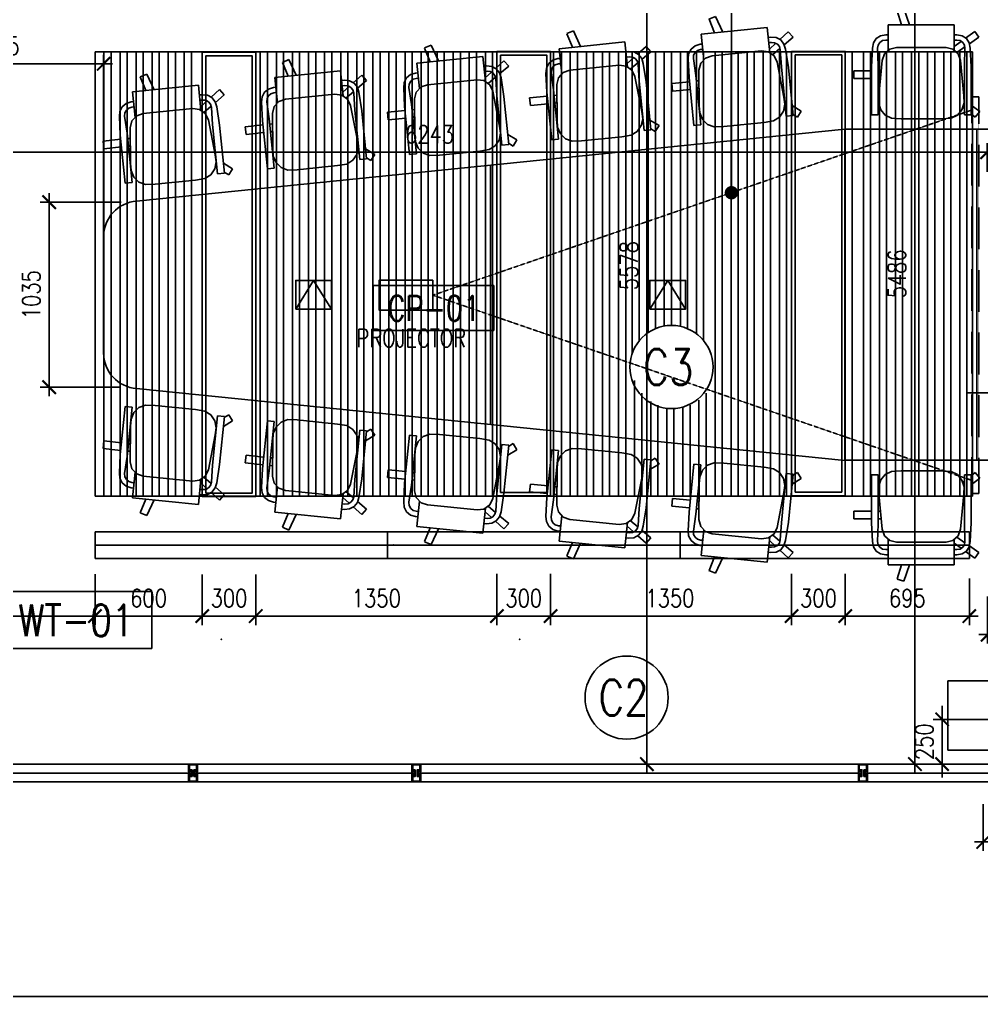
# Model space of a CAD drawing. Header units: millimetres. Extents: x 489570 to 664474, y -400689 to -233120.
# Drawn here: x 541414 to 546799, y -385659 to -380193 of the extents above; entities that cross this region are included whole.
import ezdxf
from ezdxf.enums import TextEntityAlignment as Align

# ---------------------------------------------------------------- set-up
doc = ezdxf.new("R2010")
doc.units = ezdxf.units.MM
doc.header["$LTSCALE"] = 10
doc.header["$MEASUREMENT"] = 0
doc.linetypes.add('HIDDEN2', pattern=[0.1875, 0.125, -0.0625])
for name, color, linetype in [('01AFF', 3, 'Continuous'), ('02acp', 2, 'Continuous'), ('02AWF', 2, 'Continuous'), ('03AFP', 2, 'Continuous'), ('03APP', 7, 'Continuous'), ('06AFP', 7, 'Continuous'), ('07APP', 7, 'Continuous'), ('XREF BB LVL 3$0$X-WTC3-Level 3 segmented$0$DOOR', 2, 'Continuous'), ('XREF BB LVL 3$0$X-WTC3-Level 3 segmented$0$WIN', 2, 'Continuous')]:
    doc.layers.add(name, color=color, linetype=linetype)
doc.styles.add('DIM', font='ROMANS.shx', dxfattribs={"width": 0.8})
doc.dimstyles.new('DIM 50', dxfattribs={"dimscale": 50, "dimtxt": 2, "dimasz": 1.5, "dimexe": 1, "dimexo": 1, "dimgap": 1, "dimtad": 1, "dimdec": 0, "dimzin": 0, "dimdsep": 46, "dimtxsty": 'DIM', "dimblk": 'ARCHTICK', "dimcen": 0.09, "dimdle": 1, "dimclrd": 9, "dimclre": 9, "dimclrt": 3, "dimadec": 0, "dimazin": 0, "dimtfac": 1, "dimtdec": 0, "dimtix": 1, "dimtmove": 2, "dimatfit": 3, "dimldrblk": 'DOT', "dimfxl": 2, "dimtolj": 1, "dimtzin": 0, "dimarcsym": 0})

# ---------------------------------------------------------------- blocks, each defined once
blk = doc.blocks.new('XREF BB LVL 3$0$X-WTC3-Level 3 segmented$0$fra2')
for points in [[(0.434, 0), (0, 0), (0, 0.5), (0.434, 0.5)], [(0.434, 0.501), (0.434, 0.46), (0.364, 0.41), (0.364, 0.355), (0.636, 0.355), (0.636, 0.41), (0.566, 0.46), (0.566, 0.5), (1, 0.5), (1, 0), (0.566, 0), (0.566, 0.04), (0.636, 0.09), (0.636, 0.145), (0.364, 0.145), (0.364, 0.09), (0.434, 0.04), (0.434, -0.001)]]:
    blk.add_lwpolyline(points)
blk.add_lwpolyline([(0.686, 0.305), (0.686, 0.45), (0.95, 0.45), (0.95, 0.05), (0.686, 0.05), (0.686, 0.195), (0.314, 0.195), (0.314, 0.05), (0.05, 0.05), (0.05, 0.45), (0.314, 0.45), (0.314, 0.305)], close=True)
blk = doc.blocks.new('K11')
for p, q in [((-96.8, 617.6), (-135.1, 606.1)), ((-134.8, 605.2), (-111.2, 526.1)), ((-96.8, 617.6), (-65.5, 526)), ((-186.2, 526.1), (-186.3, 382.5)), ((184.4, 525.9), (-186.2, 526.1)), ((184.3, 384.4), (184.4, 525.9)), ((-252, 449.5), (-268.2, 424.8)), ((-227.7, 465.6), (-252, 449.5)), ((-216.5, 437.9), (-231.2, 428.2)), ((-199.1, 471.2), (-227.7, 465.6)), ((-199.2, 441.3), (-216.5, 437.9)), ((-199.2, 441.3), (-186.3, 441.3)), ((-199.1, 471.2), (-186.2, 471.2)), ((199.7, 441.1), (184.3, 441.1)), ((199.7, 471), (184.4, 471)), ((199.7, 471), (228.3, 465.3)), ((199.7, 441.1), (217, 437.7)), ((217, 437.7), (231.7, 427.9)), ((228.3, 465.3), (252.5, 449.2)), ((299.5, 489.6), (248.3, 452)), ((252.5, 449.2), (268.7, 424.5)), ((323, 457.2), (269.5, 420.3)), ((323, 457.2), (299.5, 489.6)), ((-273.9, 396.3), (-279.3, 291.5)), ((-268.2, 424.8), (-273.9, 396.3)), ((-241, 413.5), (-244.3, 395.3)), ((-240.6, 299.3), (-244.3, 395.3)), ((-231.2, 428.2), (-241, 413.5)), ((-176.9, 390.8), (-206.2, 364.7)), ((-138.7, 399.8), (-176.9, 390.8)), ((139.1, 399.6), (-138.7, 399.8)), ((139.1, 399.6), (177.3, 390.6)), ((177.3, 390.6), (206.6, 364.4)), ((223.2, 433.6), (184.8, 405.4)), ((243.4, 402.4), (198.7, 371.5)), ((231.7, 427.9), (241.5, 413.3)), ((241, 299.1), (244.7, 395)), ((241.5, 413.3), (244.7, 395)), ((268.7, 424.5), (274.3, 396)), ((274.3, 396), (279.6, 291.2)), ((-206.2, 364.7), (-219.8, 327.6)), ((206.6, 364.4), (220.2, 327.4)), ((-279.3, 291.5), (-278.8, 22)), ((-240.8, 22), (-240.6, 299.3)), ((-219.8, 327.6), (-237.9, 129)), ((220.2, 327.4), (238.1, 128.7)), ((240.8, 21.7), (241, 299.1)), ((279.6, 291.2), (278.8, 21.7)), ((-279.2, 268.9), (-378.3, 268.9)), ((-378.3, 268.9), (-378.3, 225.8)), ((-378.3, 225.8), (-279.1, 225.7)), ((-225.2, 268.9), (-240.7, 268.9)), ((-240.7, 225.7), (-229.1, 225.7)), ((-237.9, 129), (-239.5, 89.2)), ((238.1, 128.7), (239.6, 88.9)), ((238.1, 128.7), (239.6, 88.9)), ((-239.5, 89.2), (-227.3, 51.6)), ((239.6, 88.9), (227.4, 51.4)), ((240.8, 57), (231.5, 64.1)), ((238.9, 107.6), (240.9, 106.1)), ((279, 77.5), (326.7, 41.7)), ((-278.8, 22), (-240.8, 22)), ((-227.3, 51.6), (-202.3, 21)), ((-202.3, 21), (-166.7, 3.7)), ((-166.7, 3.7), (-113.5, 0.1)), ((-113.5, 0.1), (113.5, -0.1)), ((166.7, 3.5), (113.5, -0.1)), ((202.3, 20.7), (166.7, 3.5)), ((227.4, 51.4), (202.3, 20.7)), ((278.8, 21.7), (240.8, 21.7)), ((302.2, 9.9), (278.8, 27.8)), ((326.7, 41.7), (302.2, 9.9))]:
    blk.add_line(p, q)
blk = doc.blocks.new('_ARCHTICK')
at = {"color": 0, "linetype": 'ByBlock', "const_width": 0.15}
blk.add_lwpolyline([(-0.5, -0.5), (0.5, 0.5)], dxfattribs=at)
blk = doc.blocks.new('*D480')
at = {"layer": '06AFP', "color": 9, "lineweight": -2, "transparency": 16777216}
for p, q in [((541579.5, -381165.4), (541579.5, -382300.5)), ((541982.5, -381215.4), (541529.5, -381215.4)), ((541977.7, -382250.5), (541529.5, -382250.5))]:
    blk.add_line(p, q, dxfattribs=at)
at = {"layer": 'Defpoints', "color": 0, "transparency": 16777216}
for p in [(542032.5, -381215.4), (541579.5, -382250.5), (542027.7, -382250.5)]:
    blk.add_point(p, dxfattribs=at)
at = {"layer": '06AFP', "color": 9, "lineweight": -2, "transparency": 16777216, "xscale": 75, "yscale": 75, "zscale": 75}
for p, rotation in [((541579.5, -381215.4), 90), ((541579.5, -382250.5), 270)]:
    blk.add_blockref('_ARCHTICK', p, dxfattribs=dict(at, rotation=rotation))
at = {"layer": '06AFP', "color": 3, "transparency": 16777216, "insert": (541479.5, -381732.9), "char_height": 100, "attachment_point": 5, "rotation": 90, "style": 'DIM'}
blk.add_mtext('\\A1;1035', dxfattribs=at)
blk = doc.blocks.new('_DOT')
at = {"color": 0, "linetype": 'ByBlock'}
blk.add_line((-0.5, 0), (-1, 0), dxfattribs=at)
at = {"color": 0, "linetype": 'ByBlock', "const_width": 0.5}
blk.add_lwpolyline([(-0.25, 0, 1), (0.25, 0, 1)], format="xyb", close=True, dxfattribs=at)
blk = doc.blocks.new('*D477')
at = {"layer": '03AFP', "color": 9, "lineweight": -2, "transparency": 16777216}
for p, q in [((544925.4, -378731.2), (544925.4, -384409.2)), ((545156.3, -378781.2), (544875.4, -378781.2)), ((545156.3, -384359.2), (544875.4, -384359.2))]:
    blk.add_line(p, q, dxfattribs=at)
at = {"layer": 'Defpoints', "color": 0, "transparency": 16777216}
for p in [(545206.3, -378781.2), (544925.4, -384359.2), (545206.3, -384359.2)]:
    blk.add_point(p, dxfattribs=at)
at = {"layer": '03AFP', "color": 9, "lineweight": -2, "transparency": 16777216, "xscale": 75, "yscale": 75, "zscale": 75}
for p, rotation in [((544925.4, -378781.2), 90), ((544925.4, -384359.2), 270)]:
    blk.add_blockref('_ARCHTICK', p, dxfattribs=dict(at, rotation=rotation))
at = {"layer": '03AFP', "color": 3, "transparency": 16777216, "insert": (544825.4, -381570.2), "char_height": 100, "attachment_point": 5, "rotation": 90, "style": 'DIM'}
blk.add_mtext('\\A1;5578', dxfattribs=at)
blk = doc.blocks.new('dot')
at = {"color": 2, "lineweight": -2}
for p, q in [((0, -20.651), (0, 20.651)), ((-20.651, 0), (20.651, 0))]:
    blk.add_line(p, q, dxfattribs=at)
at = {"const_width": 10}
blk.add_lwpolyline([(5, 0, 1), (-5, 0, 1)], format="xyb", close=True, dxfattribs=at)
blk = doc.blocks.new('*D476')
at = {"layer": '03AFP', "color": 9, "lineweight": -2, "transparency": 16777216}
for p, q in [((540669.6, -381887.4), (540669.6, -380391)), ((541884.4, -381683.6), (541884.4, -380391)), ((540619.6, -380441), (541934.4, -380441))]:
    blk.add_line(p, q, dxfattribs=at)
at = {"layer": 'Defpoints', "color": 0, "transparency": 16777216}
for p in [(541884.4, -380441), (541884.4, -381733.6), (540669.6, -381937.4)]:
    blk.add_point(p, dxfattribs=at)
at = {"layer": '03AFP', "color": 9, "lineweight": -2, "transparency": 16777216, "xscale": 75, "yscale": 75, "zscale": 75, "rotation": 180}
blk.add_blockref('_ARCHTICK', (540669.6, -380441), dxfattribs=at)
at = {"layer": '03AFP', "color": 9, "lineweight": -2, "transparency": 16777216, "xscale": 75, "yscale": 75, "zscale": 75}
blk.add_blockref('_ARCHTICK', (541884.4, -380441), dxfattribs=at)
at = {"layer": '03AFP', "color": 3, "transparency": 16777216, "insert": (541277, -380341), "char_height": 100, "attachment_point": 5, "style": 'DIM'}
blk.add_mtext('\\A1;1215', dxfattribs=at)
blk = doc.blocks.new('*D479')
at = {"layer": '03AFP', "color": 9, "lineweight": -2, "transparency": 16777216}
for p, q in [((546833.1, -383420.9), (546833.1, -383684.6)), ((547733.1, -383420.9), (547733.1, -383684.6)), ((546783.1, -383634.6), (547783.1, -383634.6))]:
    blk.add_line(p, q, dxfattribs=at)
at = {"layer": 'Defpoints', "color": 0, "transparency": 16777216}
for p in [(546833.1, -383370.9), (547733.1, -383370.9), (547733.1, -383634.6)]:
    blk.add_point(p, dxfattribs=at)
at = {"layer": '03AFP', "color": 9, "lineweight": -2, "transparency": 16777216, "xscale": 75, "yscale": 75, "zscale": 75, "rotation": 180}
blk.add_blockref('_ARCHTICK', (546833.1, -383634.6), dxfattribs=at)
at = {"layer": '03AFP', "color": 9, "lineweight": -2, "transparency": 16777216, "xscale": 75, "yscale": 75, "zscale": 75}
blk.add_blockref('_ARCHTICK', (547733.1, -383634.6), dxfattribs=at)
at = {"layer": '03AFP', "color": 3, "transparency": 16777216, "insert": (547283.1, -383534.6), "char_height": 100, "attachment_point": 5, "style": 'DIM'}
blk.add_mtext('\\A1;900', dxfattribs=at)
blk = doc.blocks.new('projector')
at = {"layer": '03AFP', "color": 8, "linetype": 'HIDDEN2'}
for q in [(634545.2, -380699.4), (634545.2, -382771.8)]:
    blk.add_line((637562.6, -381735.6), q, dxfattribs=at)
blk.add_lwpolyline([(634545.2, -380625.9), (634507.2, -380625.9), (634507.2, -382845.3), (634545.2, -382845.3)], close=True, dxfattribs=at)
at = {"layer": '03AFP', "color": 8}
blk.add_lwpolyline([(637562.6, -381652.1), (637562.6, -381819.1), (637863.4, -381819.1), (637863.4, -381652.1), (637562.6, -381652.1)], dxfattribs=at)
blk = doc.blocks.new('*D1423')
at = {"layer": '03APP', "color": 9, "lineweight": -2, "transparency": 16777216}
for p, q in [((540587.1, -381039.8), (540587.1, -380885.5)), ((546830.6, -381044.5), (546830.6, -380885.5)), ((546880.6, -380935.5), (540537.1, -380935.5))]:
    blk.add_line(p, q, dxfattribs=at)
at = {"layer": 'Defpoints', "color": 0, "transparency": 16777216}
for p in [(540587.1, -380935.5), (540587.1, -381089.8), (546830.6, -381094.5)]:
    blk.add_point(p, dxfattribs=at)
at = {"layer": '03APP', "color": 9, "lineweight": -2, "transparency": 16777216, "xscale": 75, "yscale": 75, "zscale": 75, "rotation": 180}
blk.add_blockref('_ARCHTICK', (540587.1, -380935.5), dxfattribs=at)
at = {"layer": '03APP', "color": 9, "lineweight": -2, "transparency": 16777216, "xscale": 75, "yscale": 75, "zscale": 75}
blk.add_blockref('_ARCHTICK', (546830.6, -380935.5), dxfattribs=at)
at = {"layer": '03APP', "color": 3, "transparency": 16777216, "insert": (543708.9, -380835.5), "char_height": 100, "attachment_point": 5, "style": 'DIM'}
blk.add_mtext('\\A1;6243', dxfattribs=at)
blk = doc.blocks.new('*D1424')
at = {"layer": '03APP', "color": 9, "lineweight": -2, "transparency": 16777216}
for p, q in [((546830.6, -381044.5), (546830.6, -380885.5)), ((553657.9, -381039.8), (553657.9, -380885.5)), ((546780.6, -380935.5), (553707.9, -380935.5))]:
    blk.add_line(p, q, dxfattribs=at)
at = {"layer": 'Defpoints', "color": 0, "transparency": 16777216}
for p in [(553657.9, -380935.5), (546830.6, -381094.5), (553657.9, -381089.8)]:
    blk.add_point(p, dxfattribs=at)
at = {"layer": '03APP', "color": 9, "lineweight": -2, "transparency": 16777216, "xscale": 75, "yscale": 75, "zscale": 75, "rotation": 180}
blk.add_blockref('_ARCHTICK', (546830.6, -380935.5), dxfattribs=at)
at = {"layer": '03APP', "color": 9, "lineweight": -2, "transparency": 16777216, "xscale": 75, "yscale": 75, "zscale": 75}
blk.add_blockref('_ARCHTICK', (553657.9, -380935.5), dxfattribs=at)
at = {"layer": '03APP', "color": 3, "transparency": 16777216, "insert": (550244.2, -380835.5), "char_height": 100, "attachment_point": 5, "style": 'DIM'}
blk.add_mtext('\\A1;6827', dxfattribs=at)
blk = doc.blocks.new('*D1425')
at = {"layer": '03APP', "color": 9, "lineweight": -2, "transparency": 16777216}
for p, q in [((546578.4, -384109), (546578.4, -384034)), ((547361.9, -384109), (546528.4, -384109)), ((546578.4, -384109), (546578.4, -384359.2)), ((546756.1, -384359.2), (546528.4, -384359.2)), ((546578.4, -384359.2), (546578.4, -384434.2))]:
    blk.add_line(p, q, dxfattribs=at)
at = {"layer": 'Defpoints', "color": 0, "transparency": 16777216}
for p in [(547411.9, -384109), (546578.4, -384359.2), (546806.1, -384359.2)]:
    blk.add_point(p, dxfattribs=at)
at = {"layer": '03APP', "color": 9, "lineweight": -2, "transparency": 16777216, "xscale": 75, "yscale": 75, "zscale": 75}
for p, rotation in [((546578.4, -384109), 270), ((546578.4, -384359.2), 90)]:
    blk.add_blockref('_ARCHTICK', p, dxfattribs=dict(at, rotation=rotation))
at = {"layer": '03APP', "color": 3, "transparency": 16777216, "insert": (546478.4, -384234.1), "char_height": 100, "attachment_point": 5, "rotation": 90, "style": 'DIM'}
blk.add_mtext('\\A1;250', dxfattribs=at)
blk = doc.blocks.new('*D1426')
at = {"layer": '03APP', "color": 9, "lineweight": -2, "transparency": 16777216}
for p, q in [((546808.6, -384583.3), (546808.6, -384844.6)), ((547408.2, -384583.3), (547408.2, -384844.6)), ((546758.6, -384794.6), (547458.2, -384794.6))]:
    blk.add_line(p, q, dxfattribs=at)
at = {"layer": 'Defpoints', "color": 0, "transparency": 16777216}
for p in [(546808.6, -384533.3), (547408.2, -384533.3), (547408.2, -384794.6)]:
    blk.add_point(p, dxfattribs=at)
at = {"layer": '03APP', "color": 9, "lineweight": -2, "transparency": 16777216, "xscale": 75, "yscale": 75, "zscale": 75, "rotation": 180}
blk.add_blockref('_ARCHTICK', (546808.6, -384794.6), dxfattribs=at)
at = {"layer": '03APP', "color": 9, "lineweight": -2, "transparency": 16777216, "xscale": 75, "yscale": 75, "zscale": 75}
blk.add_blockref('_ARCHTICK', (547408.2, -384794.6), dxfattribs=at)
at = {"layer": '03APP', "color": 3, "transparency": 16777216, "insert": (547108.4, -384694.6), "char_height": 100, "attachment_point": 5, "style": 'DIM'}
blk.add_mtext('\\A1;600', dxfattribs=at)
blk = doc.blocks.new('*D1428')
at = {"layer": '03APP', "color": 9, "lineweight": -2, "transparency": 16777216}
for p, q in [((546426, -378823.2), (546426, -384409.2)), ((545792.7, -378873.2), (546476, -378873.2)), ((545792.7, -384359.2), (546476, -384359.2))]:
    blk.add_line(p, q, dxfattribs=at)
at = {"layer": 'Defpoints', "color": 0, "transparency": 16777216}
for p in [(545742.7, -378873.2), (545742.7, -384359.2), (546426, -384359.2)]:
    blk.add_point(p, dxfattribs=at)
at = {"layer": '03APP', "color": 9, "lineweight": -2, "transparency": 16777216, "xscale": 75, "yscale": 75, "zscale": 75}
for p, rotation in [((546426, -378873.2), 90), ((546426, -384359.2), 270)]:
    blk.add_blockref('_ARCHTICK', p, dxfattribs=dict(at, rotation=rotation))
at = {"layer": '03APP', "color": 3, "transparency": 16777216, "insert": (546326, -381616.2), "char_height": 100, "attachment_point": 5, "rotation": 90, "style": 'DIM'}
blk.add_mtext('\\A1;5486', dxfattribs=at)
blk = doc.blocks.new('Furn-Code')
at = {"color": 1}
for p, q in [((1137.7, 450), (-68.6, 450)), ((-68.6, 450), (-68.6, 0)), ((1137.7, 0), (1137.7, 450)), ((-68.6, 0), (1137.7, 0))]:
    blk.add_line(p, q, dxfattribs=at)
blk = doc.blocks.new('*D1469')
at = {"layer": '02acp', "color": 9, "lineweight": -2, "transparency": 16777216}
for p, q in [((540587.1, -383468.1), (540587.1, -383581)), ((541836.2, -383468.1), (541836.2, -383581)), ((541886.2, -383531), (540537.1, -383531))]:
    blk.add_line(p, q, dxfattribs=at)
at = {"layer": 'Defpoints', "color": 0, "transparency": 16777216}
for p in [(540587.1, -383418.1), (541836.2, -383418.1), (540587.1, -383531)]:
    blk.add_point(p, dxfattribs=at)
at = {"layer": '02acp', "color": 9, "lineweight": -2, "transparency": 16777216, "xscale": 75, "yscale": 75, "zscale": 75, "rotation": 180}
blk.add_blockref('_ARCHTICK', (540587.1, -383531), dxfattribs=at)
at = {"layer": '02acp', "color": 9, "lineweight": -2, "transparency": 16777216, "xscale": 75, "yscale": 75, "zscale": 75}
blk.add_blockref('_ARCHTICK', (541836.2, -383531), dxfattribs=at)
at = {"layer": '02acp', "color": 3, "transparency": 16777216, "insert": (541211.6, -383431), "char_height": 100, "attachment_point": 5, "style": 'DIM'}
blk.add_mtext('\\A1;1249', dxfattribs=at)
blk = doc.blocks.new('*D1471')
at = {"layer": '02acp', "color": 9, "lineweight": -2, "transparency": 16777216}
for p, q in [((542436.2, -383298.9), (542436.2, -383581)), ((542736.4, -383298.9), (542736.4, -383581)), ((542436.2, -383531), (542361.2, -383531)), ((542736.4, -383531), (542436.2, -383531)), ((542736.4, -383531), (542811.4, -383531))]:
    blk.add_line(p, q, dxfattribs=at)
at = {"layer": 'Defpoints', "color": 0, "transparency": 16777216}
for p in [(542436.2, -383248.9), (542736.4, -383248.9), (542436.2, -383531)]:
    blk.add_point(p, dxfattribs=at)
at = {"layer": '02acp', "color": 9, "lineweight": -2, "transparency": 16777216, "xscale": 75, "yscale": 75, "zscale": 75}
blk.add_blockref('_ARCHTICK', (542436.2, -383531), dxfattribs=at)
at = {"layer": '02acp', "color": 9, "lineweight": -2, "transparency": 16777216, "xscale": 75, "yscale": 75, "zscale": 75, "rotation": 180}
blk.add_blockref('_ARCHTICK', (542736.4, -383531), dxfattribs=at)
at = {"layer": '02acp', "color": 3, "transparency": 16777216, "insert": (542586.3, -383431), "char_height": 100, "attachment_point": 5, "style": 'DIM'}
blk.add_mtext('\\A1;300', dxfattribs=at)
blk = doc.blocks.new('*D1472')
at = {"layer": '02acp', "color": 9, "lineweight": -2, "transparency": 16777216}
for p, q in [((544086.2, -383295.3), (544086.2, -383581)), ((544386.3, -383295.3), (544386.3, -383581)), ((544086.2, -383531), (544011.2, -383531)), ((544086.2, -383531), (544386.3, -383531)), ((544386.3, -383531), (544461.3, -383531))]:
    blk.add_line(p, q, dxfattribs=at)
at = {"layer": 'Defpoints', "color": 0, "transparency": 16777216}
for p in [(544086.2, -383245.3), (544386.3, -383245.3), (544386.3, -383531)]:
    blk.add_point(p, dxfattribs=at)
at = {"layer": '02acp', "color": 9, "lineweight": -2, "transparency": 16777216, "xscale": 75, "yscale": 75, "zscale": 75}
blk.add_blockref('_ARCHTICK', (544086.2, -383531), dxfattribs=at)
at = {"layer": '02acp', "color": 9, "lineweight": -2, "transparency": 16777216, "xscale": 75, "yscale": 75, "zscale": 75, "rotation": 180}
blk.add_blockref('_ARCHTICK', (544386.3, -383531), dxfattribs=at)
at = {"layer": '02acp', "color": 3, "transparency": 16777216, "insert": (544236.2, -383431), "char_height": 100, "attachment_point": 5, "style": 'DIM'}
blk.add_mtext('\\A1;300', dxfattribs=at)
blk = doc.blocks.new('*D1473')
at = {"layer": '02acp', "color": 9, "lineweight": -2, "transparency": 16777216}
for p, q in [((545735.9, -383293.9), (545735.9, -383581)), ((546036, -383293.9), (546036, -383581)), ((545735.9, -383531), (545660.9, -383531)), ((545735.9, -383531), (546036, -383531)), ((546036, -383531), (546111, -383531))]:
    blk.add_line(p, q, dxfattribs=at)
at = {"layer": 'Defpoints', "color": 0, "transparency": 16777216}
for p in [(545735.9, -383243.9), (546036, -383243.9), (546036, -383531)]:
    blk.add_point(p, dxfattribs=at)
at = {"layer": '02acp', "color": 9, "lineweight": -2, "transparency": 16777216, "xscale": 75, "yscale": 75, "zscale": 75}
blk.add_blockref('_ARCHTICK', (545735.9, -383531), dxfattribs=at)
at = {"layer": '02acp', "color": 9, "lineweight": -2, "transparency": 16777216, "xscale": 75, "yscale": 75, "zscale": 75, "rotation": 180}
blk.add_blockref('_ARCHTICK', (546036, -383531), dxfattribs=at)
at = {"layer": '02acp', "color": 3, "transparency": 16777216, "insert": (545885.9, -383431), "char_height": 100, "attachment_point": 5, "style": 'DIM'}
blk.add_mtext('\\A1;300', dxfattribs=at)
blk = doc.blocks.new('*D1474')
at = {"layer": '02acp', "color": 9, "lineweight": -2, "transparency": 16777216}
for p, q in [((541836.2, -383295.6), (541836.2, -383581)), ((542436.2, -383348.9), (542436.2, -383581)), ((542486.2, -383531), (541786.2, -383531))]:
    blk.add_line(p, q, dxfattribs=at)
at = {"layer": 'Defpoints', "color": 0, "transparency": 16777216}
for p in [(541836.2, -383245.6), (542436.2, -383298.9), (541836.2, -383531)]:
    blk.add_point(p, dxfattribs=at)
at = {"layer": '02acp', "color": 9, "lineweight": -2, "transparency": 16777216, "xscale": 75, "yscale": 75, "zscale": 75, "rotation": 180}
blk.add_blockref('_ARCHTICK', (541836.2, -383531), dxfattribs=at)
at = {"layer": '02acp', "color": 9, "lineweight": -2, "transparency": 16777216, "xscale": 75, "yscale": 75, "zscale": 75}
blk.add_blockref('_ARCHTICK', (542436.2, -383531), dxfattribs=at)
at = {"layer": '02acp', "color": 3, "transparency": 16777216, "insert": (542136.2, -383431), "char_height": 100, "attachment_point": 5, "style": 'DIM'}
blk.add_mtext('\\A1;600', dxfattribs=at)
blk = doc.blocks.new('*D1475')
at = {"layer": '02acp', "color": 9, "lineweight": -2, "transparency": 16777216}
for p, q in [((544086.2, -383295.3), (544086.2, -383581)), ((542736.4, -383348.9), (542736.4, -383581)), ((542686.4, -383531), (544136.2, -383531))]:
    blk.add_line(p, q, dxfattribs=at)
at = {"layer": 'Defpoints', "color": 0, "transparency": 16777216}
for p in [(544086.2, -383245.3), (542736.4, -383298.9), (544086.2, -383531)]:
    blk.add_point(p, dxfattribs=at)
at = {"layer": '02acp', "color": 9, "lineweight": -2, "transparency": 16777216, "xscale": 75, "yscale": 75, "zscale": 75, "rotation": 180}
blk.add_blockref('_ARCHTICK', (542736.4, -383531), dxfattribs=at)
at = {"layer": '02acp', "color": 9, "lineweight": -2, "transparency": 16777216, "xscale": 75, "yscale": 75, "zscale": 75}
blk.add_blockref('_ARCHTICK', (544086.2, -383531), dxfattribs=at)
at = {"layer": '02acp', "color": 3, "transparency": 16777216, "insert": (543411.3, -383431), "char_height": 100, "attachment_point": 5, "style": 'DIM'}
blk.add_mtext('\\A1;1350', dxfattribs=at)
blk = doc.blocks.new('*D1476')
at = {"layer": '02acp', "color": 9, "lineweight": -2, "transparency": 16777216}
for p, q in [((544386.3, -383295.3), (544386.3, -383581)), ((545735.9, -383343.9), (545735.9, -383581)), ((545785.9, -383531), (544336.3, -383531))]:
    blk.add_line(p, q, dxfattribs=at)
at = {"layer": 'Defpoints', "color": 0, "transparency": 16777216}
for p in [(544386.3, -383245.3), (545735.9, -383293.9), (544386.3, -383531)]:
    blk.add_point(p, dxfattribs=at)
at = {"layer": '02acp', "color": 9, "lineweight": -2, "transparency": 16777216, "xscale": 75, "yscale": 75, "zscale": 75, "rotation": 180}
blk.add_blockref('_ARCHTICK', (544386.3, -383531), dxfattribs=at)
at = {"layer": '02acp', "color": 9, "lineweight": -2, "transparency": 16777216, "xscale": 75, "yscale": 75, "zscale": 75}
blk.add_blockref('_ARCHTICK', (545735.9, -383531), dxfattribs=at)
at = {"layer": '02acp', "color": 3, "transparency": 16777216, "insert": (545054.6, -383431), "char_height": 100, "attachment_point": 5, "style": 'DIM'}
blk.add_mtext('\\A1;1350', dxfattribs=at)
blk = doc.blocks.new('*D1477')
at = {"layer": '02acp', "color": 9, "lineweight": -2, "transparency": 16777216}
for p, q in [((546730.6, -383320.2), (546730.6, -383581)), ((546036, -383343.9), (546036, -383581)), ((545986, -383531), (546780.6, -383531))]:
    blk.add_line(p, q, dxfattribs=at)
at = {"layer": 'Defpoints', "color": 0, "transparency": 16777216}
for p in [(546730.6, -383270.2), (546036, -383293.9), (546730.6, -383531)]:
    blk.add_point(p, dxfattribs=at)
at = {"layer": '02acp', "color": 9, "lineweight": -2, "transparency": 16777216, "xscale": 75, "yscale": 75, "zscale": 75, "rotation": 180}
blk.add_blockref('_ARCHTICK', (546036, -383531), dxfattribs=at)
at = {"layer": '02acp', "color": 9, "lineweight": -2, "transparency": 16777216, "xscale": 75, "yscale": 75, "zscale": 75}
blk.add_blockref('_ARCHTICK', (546730.6, -383531), dxfattribs=at)
at = {"layer": '02acp', "color": 3, "transparency": 16777216, "insert": (546383.3, -383431), "char_height": 100, "attachment_point": 5, "style": 'DIM'}
blk.add_mtext('\\A1;695', dxfattribs=at)

msp = doc.modelspace()

# ---------------------------------------------------------------- linework, layer by layer
at = {"layer": '02acp'}
for p, q in [((541836.2, -380373.2), (546748.6, -380373.2)), ((541836.2, -382859.2), (541836.2, -380373.2)), ((546748.6, -382859.2), (546748.6, -380373.2)), ((541836.2, -382859.2), (546748.6, -382859.2)), ((541836.2, -383059.2), (546730.6, -383059.2)), ((541836.2, -383059.2), (541836.2, -383209.2)), ((543473.6, -383059.2), (543473.6, -383209.2)), ((545111.1, -383059.2), (545111.1, -383209.2)), ((546730.6, -383059.2), (546730.6, -383209.2)), ((541836.2, -383134.2), (546730.6, -383134.2)), ((541836.2, -383209.2), (546730.6, -383209.2))]:
    msp.add_line(p, q, dxfattribs=at)
for points in [[(541926.2, -382859.2), (541886.2, -382859.2), (541886.2, -380373.2), (541926.2, -380373.2)], [(542016.2, -382859.2), (541976.2, -382859.2), (541976.2, -380373.2), (542016.2, -380373.2)], [(542106.2, -382859.2), (542066.2, -382859.2), (542066.2, -380373.2), (542106.2, -380373.2)], [(542196.2, -382859.2), (542156.2, -382859.2), (542156.2, -380373.2), (542196.2, -380373.2)], [(542286.2, -382859.2), (542246.2, -382859.2), (542246.2, -380373.2), (542286.2, -380373.2)], [(542376.2, -382859.2), (542336.2, -382859.2), (542336.2, -380373.2), (542376.2, -380373.2)], [(542801.6, -382859.2), (542761.6, -382859.2), (542761.6, -380373.2), (542801.6, -380373.2)], [(542891.6, -382859.2), (542851.6, -382859.2), (542851.6, -380373.2), (542891.6, -380373.2)], [(542981.6, -382859.2), (542941.6, -382859.2), (542941.6, -380373.2), (542981.6, -380373.2)], [(543071.6, -382859.2), (543031.6, -382859.2), (543031.6, -380373.2), (543071.6, -380373.2)], [(543161.6, -382859.2), (543121.6, -382859.2), (543121.6, -380373.2), (543161.6, -380373.2)], [(543251.6, -382859.2), (543211.6, -382859.2), (543211.6, -380373.2), (543251.6, -380373.2)], [(543341.6, -382859.2), (543301.6, -382859.2), (543301.6, -380373.2), (543341.6, -380373.2)], [(543431.6, -382859.2), (543391.6, -382859.2), (543391.6, -380373.2), (543431.6, -380373.2)], [(543521.6, -382859.2), (543481.6, -382859.2), (543481.6, -380373.2), (543521.6, -380373.2)], [(543611.6, -382859.2), (543571.6, -382859.2), (543571.6, -380373.2), (543611.6, -380373.2)], [(543701.6, -382859.2), (543661.6, -382859.2), (543661.6, -380373.2), (543701.6, -380373.2)], [(543791.6, -382859.2), (543751.6, -382859.2), (543751.6, -380373.2), (543791.6, -380373.2)], [(543881.6, -382859.2), (543841.6, -382859.2), (543841.6, -380373.2), (543881.6, -380373.2)], [(543971.6, -382859.2), (543931.6, -382859.2), (543931.6, -380373.2), (543971.6, -380373.2)], [(544061.6, -382859.2), (544021.6, -382859.2), (544021.6, -380373.2), (544061.6, -380373.2)], [(544447, -382859.2), (544402, -382859.2), (544402, -380373.2), (544447, -380373.2)], [(544537, -382859.2), (544497, -382859.2), (544497, -380373.2), (544537, -380373.2)], [(544627, -382859.2), (544587, -382859.2), (544587, -380373.2), (544627, -380373.2)], [(544717, -382859.2), (544677, -382859.2), (544677, -380373.2), (544717, -380373.2)], [(544807, -382859.2), (544767, -382859.2), (544767, -380373.2), (544807, -380373.2)], [(545347, -382859.2), (545307, -382859.2), (545307, -380373.2), (545347, -380373.2)], [(545437, -382859.2), (545397, -382859.2), (545397, -380373.2), (545437, -380373.2)], [(545527, -382859.2), (545487, -382859.2), (545487, -380373.2), (545527, -380373.2)], [(545617, -382859.2), (545577, -382859.2), (545577, -380373.2), (545617, -380373.2)], [(545707, -382859.2), (545667, -382859.2), (545667, -380373.2), (545707, -380373.2)], [(546074.2, -382859.2), (546035.2, -382859.2), (546035.2, -380373.2), (546074.2, -380373.2)], [(546177.2, -382859.2), (546137.2, -382859.2), (546137.2, -380373.2), (546177.2, -380373.2)], [(546267.2, -382859.2), (546227.2, -382859.2), (546227.2, -380373.2), (546267.2, -380373.2)], [(546357.2, -382859.2), (546317.2, -382859.2), (546317.2, -380373.2), (546357.2, -380373.2)], [(546447.2, -382859.2), (546407.2, -382859.2), (546407.2, -380373.2), (546447.2, -380373.2)], [(546537.2, -382859.2), (546497.2, -382859.2), (546497.2, -380373.2), (546537.2, -380373.2)], [(546627.2, -382859.2), (546587.2, -382859.2), (546587.2, -380373.2), (546627.2, -380373.2)], [(546717.2, -382859.2), (546677.2, -382859.2), (546677.2, -380373.2), (546717.2, -380373.2)]]:
    msp.add_lwpolyline(points, close=True, dxfattribs=at)
at = {"layer": '02acp', "color": 1}
for points in [[(544386.3, -382858.9), (544086.2, -382858.9), (544086.2, -380372.9), (544386.3, -380372.9)], [(546036, -382857.6), (545735.9, -382857.6), (545735.9, -380371.6), (546036, -380371.6)], [(542436.2, -382862.5), (542736.4, -382862.5), (542736.4, -380376.5), (542436.2, -380376.5)], [(542456.2, -382842.5), (542716.4, -382842.5), (542716.4, -380396.5), (542456.2, -380396.5)], [(544366.3, -382838.9), (544106.2, -382838.9), (544106.2, -380392.9), (544366.3, -380392.9)], [(546016, -382837.6), (545755.9, -382837.6), (545755.9, -380391.6), (546016, -380391.6)]]:
    msp.add_lwpolyline(points, close=True, dxfattribs=at)
at = {"layer": '02acp'}
for points in [[(544843.2, -382061.8), (544843.2, -380373.2), (544883.2, -380373.2), (544883.2, -381990)], [(544933.2, -381944.4), (544933.2, -380373.2), (544973.2, -380373.2), (544973.2, -381922.8)], [(545023.2, -381908.2), (545023.2, -380373.2), (545063.2, -380373.2), (545063.2, -381904.7)], [(545113.2, -381910.2), (545113.2, -380373.2), (545153.2, -380373.2), (545153.2, -381922.8)], [(545203.2, -381951.6), (545203.2, -380373.2), (545243.2, -380373.2), (545243.2, -381990)], [(544897, -382284.6), (544897, -382859.2), (544857, -382859.2), (544857, -382212.8)], [(545257, -382284.6), (545257, -382859.2), (545217, -382859.2), (545217, -382323)], [(544987, -382351.8), (544987, -382859.2), (544947, -382859.2), (544947, -382330.2)], [(545077, -382369.9), (545077, -382859.2), (545037, -382859.2), (545037, -382366.4)], [(545167, -382351.8), (545167, -382859.2), (545127, -382859.2), (545127, -382364.4)]]:
    msp.add_lwpolyline(points, dxfattribs=at)
at = {"layer": '02acp', "color": 5}
for centre in [(545063.2, -382137.3), (544812.3, -383987.2)]:
    msp.add_circle(centre, 232.6, dxfattribs=at)
at = {"layer": '02acp'}
for p in [(543473.6, -383134.2), (543507, -383134.2), (545111.1, -383134.2), (545111.1, -383134.2), (545177.8, -383134.2), (542543.4, -383661.4), (544214.2, -383661.4), (544214.2, -383661.4)]:
    msp.add_point(p, dxfattribs=at)
at = {"layer": '02AWF'}
msp.add_lwpolyline([(547127.7, -384624.8), (547127.7, -384280.6), (546611, -384280.6), (546611, -383894), (547250.8, -383894)], dxfattribs=at)
at = {"layer": '03AFP'}
for p, q in [((542068.3, -381209.2), (546033.1, -380807.5)), ((546033.1, -380807.5), (546033.1, -382659.7)), ((546033.1, -380807.5), (547733.1, -380807.5)), ((541884.4, -381408.5), (541884.4, -382058.7)), ((542068.3, -382258), (546033.1, -382659.7)), ((547733.1, -382659.5), (546033.1, -382659.5))]:
    msp.add_line(p, q, dxfattribs=at)
at = {"layer": '03AFP', "color": 253}
for p, q in [((546773.1, -380807.5), (546773.1, -382659.7)), ((544050.7, -381008.4), (544050.7, -382458.8))]:
    msp.add_line(p, q, dxfattribs=at)
at = {"layer": '03AFP'}
for points in [[(542959.5, -381813.1), (543159.5, -381813.1), (543159.5, -381653.1), (542959.5, -381653.1)], [(544941.9, -381813.1), (545141.9, -381813.1), (545141.9, -381653.1), (544941.9, -381653.1)]]:
    msp.add_lwpolyline(points, close=True, dxfattribs=at)
at = {"layer": '03AFP', "color": 253}
for points in [[(542959.5, -381813.1), (543059.5, -381653.1), (543159.5, -381813.1)], [(544941.9, -381813.1), (545041.9, -381653.1), (545141.9, -381813.1)]]:
    msp.add_lwpolyline(points, dxfattribs=at)
at = {"layer": '03AFP'}
for centre, start, end in [((542084.4, -381408.5), 94.6249, 180), ((542084.4, -382058.7), 180, 265.3751)]:
    msp.add_arc(centre, 200, start, end, dxfattribs=at)
at = {"layer": '03APP'}
msp.add_line((546716.1, -382281.6), (547373.9, -382281.6), dxfattribs=at)
at = {"layer": 'XREF BB LVL 3$0$X-WTC3-Level 3 segmented$0$DOOR'}
for p, q in [((542359.7, -384359.2), (539874.7, -384359.2)), ((542409.7, -384359.2), (543609.7, -384359.2)), ((544274, -384359.2), (543659.7, -384359.2)), ((544235.4, -384359.2), (546109.7, -384359.2)), ((547359.7, -384359.2), (546159.7, -384359.2)), ((542359.7, -384459.2), (539874.7, -384459.2)), ((542409.7, -384459.2), (543609.7, -384459.2)), ((544274, -384459.2), (543659.7, -384459.2)), ((544235.4, -384459.2), (546109.7, -384459.2)), ((547359.7, -384459.2), (546159.7, -384459.2))]:
    msp.add_line(p, q, dxfattribs=at)
at = {"layer": 'XREF BB LVL 3$0$X-WTC3-Level 3 segmented$0$DOOR', "color": 4}
for p, q in [((542374.2, -384409.2), (539860.2, -384409.2)), ((542395.2, -384409.2), (543624.2, -384409.2)), ((544288.5, -384409.2), (543645.2, -384409.2)), ((544220.9, -384409.2), (546124.2, -384409.2)), ((547374.2, -384409.2), (546145.2, -384409.2))]:
    msp.add_line(p, q, dxfattribs=at)
at = {"layer": 'XREF BB LVL 3$0$X-WTC3-Level 3 segmented$0$WIN'}
msp.add_line((526134.7, -385659.2), (549884.7, -385659.2), dxfattribs=at)

# ---------------------------------------------------------------- block references
at = {"layer": '01AFF'}
ref = msp.add_blockref('Furn-Code', (543431, -381932.6), dxfattribs=dict(at, xscale=0.5599999999999999, yscale=0.5599999999999999, zscale=0.5599999999999999))
ref.add_attrib('CTR.01', 'CP-01', dxfattribs={"layer": '0', "height": 140, "style": 'DIM', "width": 0.8}).set_placement((543732.9, -381808.8), align=Align.MIDDLE)
at = {"layer": '03AFP'}
for p, rotation in [((545468.8, -380780.2), 5.81643669070557), ((546461.8, -380749.2), 0.03220523391828532), ((544672.8, -380860.8), 5.81643669070557), ((543876.9, -380941.5), 5.81643669070557), ((543081, -381022.1), 5.81643669070557), ((542285.1, -381102.7), 5.81643669070557)]:
    msp.add_blockref('K11', p, dxfattribs=dict(at, rotation=rotation))
at = {"layer": '03AFP', "xscale": -1}
for p, rotation in [((542285.1, -382364.5), 174.1835633092944), ((543081, -382445.1), 174.1835633092944), ((543876.9, -382525.7), 174.1835633092944), ((544672.8, -382606.4), 174.1835633092944), ((545468.8, -382687), 174.1835633092944), ((546461.8, -382718.1), 179.9677947660818)]:
    msp.add_blockref('K11', p, dxfattribs=dict(at, rotation=rotation))
at = {"layer": '03APP'}
ref = msp.add_blockref('Furn-Code', (541347.8, -383711.6), dxfattribs=dict(at, xscale=0.7084826374809685, yscale=0.7084826374809685, zscale=0.7084826374809685))
ref.add_attrib('CTR.01', 'WT-01', dxfattribs={"layer": '0', "height": 177.12, "style": 'DIM', "width": 0.8}).set_placement((541729.7, -383555.1), align=Align.MIDDLE)
at = {"layer": '07APP', "xscale": -1}
msp.add_blockref('projector', (1181290.3, 0), dxfattribs=at)
at = {"layer": 'XREF BB LVL 3$0$X-WTC3-Level 3 segmented$0$DOOR', "yscale": 100, "zscale": 100}
for p, xscale, rotation in [((542409.7, -384459.2), 100, 90), ((543659.7, -384459.2), 100, 90), ((546109.7, -384459.2), -100, 270)]:
    msp.add_blockref('XREF BB LVL 3$0$X-WTC3-Level 3 segmented$0$fra2', p, dxfattribs=dict(at, xscale=xscale, rotation=rotation))

# ---------------------------------------------------------------- texts
at = {"layer": '02acp', "color": 4, "char_height": 200, "width": 2218.307, "attachment_point": 5, "style": 'DIM'}
for s, insert in [('C3', (545045.9, -382137.3)), ('C2', (544795, -383987.2))]:
    msp.add_mtext(s, dxfattribs=dict(at, insert=insert))
at = {"layer": '06AFP', "insert": (543606.6, -381975.5), "char_height": 100, "width": 1513.757, "attachment_point": 5, "style": 'DIM'}
msp.add_mtext('PROJECTOR', dxfattribs=at)

# ---------------------------------------------------------------- dimensions: what is measured, and where the dimension line sits
at = {"layer": '02acp'}
for base, p1, p2, picture, middle in [((541836.2, -383531), (542436.2, -383298.9), (541836.2, -383245.6), '*D1474', (542136.2, -383431)), ((542436.2, -383531), (542736.4, -383248.9), (542436.2, -383248.9), '*D1471', (542586.3, -383431)), ((540587.1, -383531), (541836.2, -383418.1), (540587.1, -383418.1), '*D1469', (541211.6, -383431))]:
    dim = msp.add_linear_dim(base=base, p1=p1, p2=p2, dimstyle='DIM 50', override={"dimldrblk": 'dot'}, dxfattribs=at)
    dim.commit()
    dim.dimension.update_dxf_attribs({"geometry": picture, "text_midpoint": middle})
for base, p1, p2, picture, middle in [((544086.2, -383531), (542736.4, -383298.9), (544086.2, -383245.3), '*D1475', (543411.3, -383431)), ((544386.3, -383531), (544086.2, -383245.3), (544386.3, -383245.3), '*D1472', (544236.2, -383431)), ((546036, -383531), (545735.9, -383243.9), (546036, -383243.9), '*D1473', (545885.9, -383431)), ((546730.6, -383531), (546036, -383293.9), (546730.6, -383270.2), '*D1477', (546383.3, -383431))]:
    dim = msp.add_linear_dim(base=base, p1=p1, p2=p2, angle=180, dimstyle='DIM 50', override={"dimldrblk": 'dot'}, dxfattribs=at)
    dim.commit()
    dim.dimension.update_dxf_attribs({"geometry": picture, "text_midpoint": middle})
dim = msp.add_linear_dim(base=(544386.3, -383531), p1=(545735.9, -383293.9), p2=(544386.3, -383245.3), dimstyle='DIM 50', override={"dimldrblk": 'dot'}, dxfattribs=at)
dim.commit()
dim.dimension.update_dxf_attribs({"geometry": '*D1476', "text_midpoint": (545054.6, -383431), "dimtype": 160})
at = {"layer": '03AFP'}
dim = msp.add_linear_dim(base=(544925.4, -384359.2), p1=(545206.3, -378781.2), p2=(545206.3, -384359.2), angle=90, dimstyle='DIM 50', override={"dimldrblk": 'dot'}, dxfattribs=at)
dim.commit()
dim.dimension.update_dxf_attribs({"geometry": '*D477', "text_midpoint": (544825.4, -381570.2)})
for base, p1, p2, picture, middle in [((541884.4, -380441), (540669.6, -381937.4), (541884.4, -381733.6), '*D476', (541277, -380341)), ((547733.1, -383634.6), (546833.1, -383370.9), (547733.1, -383370.9), '*D479', (547283.1, -383534.6))]:
    dim = msp.add_linear_dim(base=base, p1=p1, p2=p2, dimstyle='DIM 50', override={"dimldrblk": 'dot'}, dxfattribs=at)
    dim.commit()
    dim.dimension.update_dxf_attribs({"geometry": picture, "text_midpoint": middle})
at = {"layer": '03APP'}
for base, p1, p2, angle, picture, middle in [((546426, -384359.2), (545742.7, -378873.2), (545742.7, -384359.2), 90, '*D1428', (546326, -381616.2)), ((553657.9, -380935.5), (546830.6, -381094.5), (553657.9, -381089.8), 180, '*D1424', (550244.2, -380835.5)), ((546578.4, -384359.2), (547411.9, -384109), (546806.1, -384359.2), 90, '*D1425', (546478.4, -384234.1))]:
    dim = msp.add_linear_dim(base=base, p1=p1, p2=p2, angle=angle, dimstyle='DIM 50', dxfattribs=at)
    dim.commit()
    dim.dimension.update_dxf_attribs({"geometry": picture, "text_midpoint": middle})
for base, p1, p2, picture, middle in [((540587.1258, -380935.4937), (546830.5952, -381094.5053), (540587.1258, -381089.8185), '*D1423', (543708.8605, -380835.4937)), ((547408.2, -384794.6), (546808.6, -384533.3), (547408.2, -384533.3), '*D1426', (547108.4, -384694.6))]:
    dim = msp.add_linear_dim(base=base, p1=p1, p2=p2, dimstyle='DIM 50', dxfattribs=at)
    dim.commit()
    dim.dimension.update_dxf_attribs({"geometry": picture, "text_midpoint": middle})
at = {"layer": '06AFP'}
dim = msp.add_linear_dim(base=(541579.5, -382250.5), p1=(542032.5, -381215.4), p2=(542027.7, -382250.5), angle=90, dimstyle='DIM 50', dxfattribs=at)
dim.commit()
dim.dimension.update_dxf_attribs({"geometry": '*D480', "text_midpoint": (541479.5, -381732.9)})

# ---------------------------------------------------------------- leaders
msp.add_leader([(545398.9, -381162.3), (545398.9, -379850)], dimstyle='DIM 50', dxfattribs=at)

doc.saveas('drawing.dxf')
